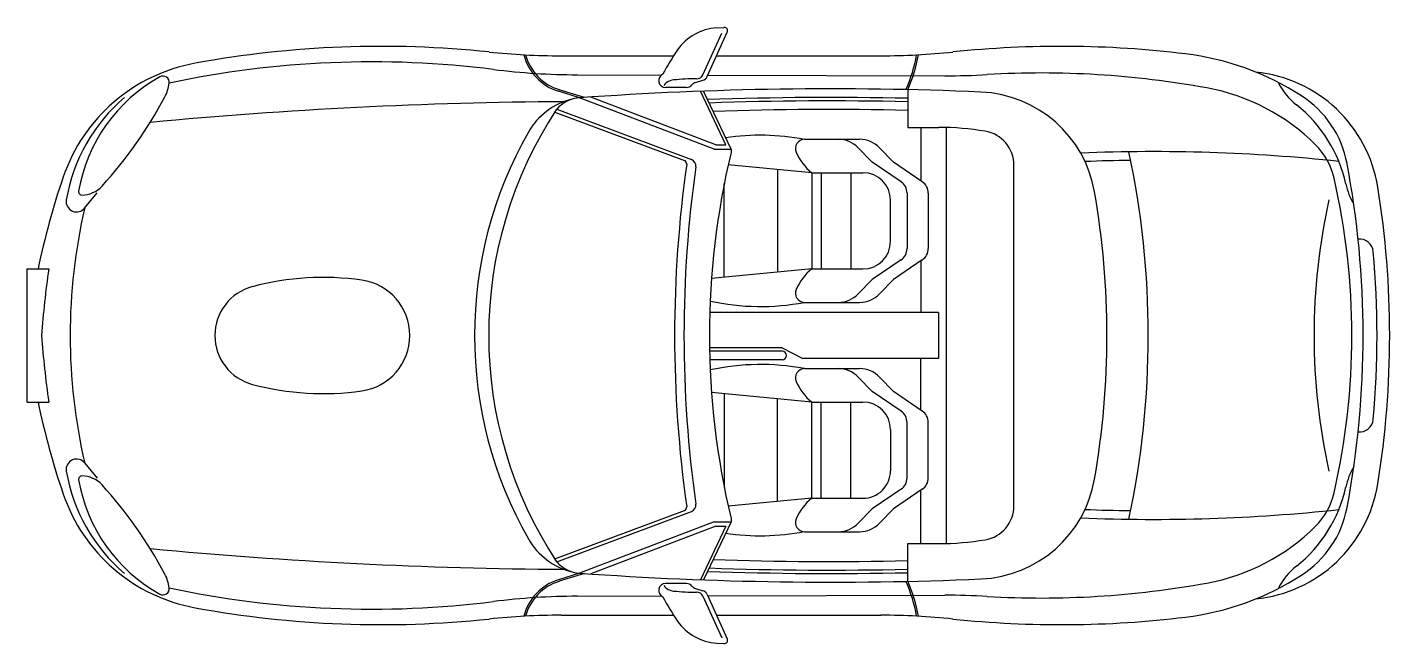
# Model space of a CAD drawing. Header units: millimetres. Extents: x -8236 to -3020, y 14913 to 17268.
import ezdxf

# ---------------------------------------------------------------- set-up
doc = ezdxf.new("R2010")
doc.units = ezdxf.units.MM

msp = doc.modelspace()

# ---------------------------------------------------------------- linework, layer by layer
for p, q in [((-5604.1, 17266.3), (-5576.7, 17268)), ((-5657.2, 17087), (-5585.2, 17246.1)), ((-5640.5, 17080), (-5563.9, 17249.5)), ((-6198.8, 17159.5), (-5769, 17159.5)), ((-5604.6, 17159.5), (-4977.6, 17159.5)), ((-6135.9, 17086.9), (-5815.1, 17086)), ((-5685.8, 17057), (-5656.9, 17065.7)), ((-5638, 17085.5), (-4734, 17083)), ((-6127.7, 16998.7), (-6208.3, 17023.7)), ((-6109.7, 16999.9), (-6206.4, 17030)), ((-5719.4, 17038.3), (-5799.9, 17038.3)), ((-5569.1, 16819.3), (-5666.2, 17023.8)), ((-5549.6, 16802.2), (-5655.1, 17024.2)), ((-4875.2, 17029.9), (-4875.2, 16886.1)), ((-6215.4, 16955.6), (-5701.1, 16763.2)), ((-5614.7, 16802.2), (-6127.7, 16998.7)), ((-5608.2, 16819.3), (-6084.5, 17001.7)), ((-6222.8, 16944.3), (-5727.3, 16759)), ((-4875.2, 16886.1), (-4755.8, 16886.1)), ((-4825.1, 16886.1), (-4825.1, 16681.9)), ((-4727, 15295.9), (-4727, 16885.6)), ((-5614.7, 16802.2), (-5549.6, 16802.2)), ((-5608.2, 16819.3), (-5569.1, 16819.3)), ((-5549.6, 16802.2), (-5549.6, 16789.9)), ((-5268.7, 16840.3), (-5058.9, 16840.3)), ((-5010.7, 16752.6), (-5064.2, 16808.1)), ((-4929.6, 16752.6), (-4983.1, 16808.1)), ((-4900.8, 16678.3), (-5010.7, 16752.6)), ((-4819.8, 16678.3), (-4929.6, 16752.6)), ((-5241.4, 16712.6), (-5560.5, 16742.7)), ((-5372.4, 16725), (-5372.4, 16332.6)), ((-5241.4, 16712.6), (-5241.4, 16345)), ((-5241.4, 16712.6), (-5046.1, 16712.6)), ((-5205.4, 16712.6), (-5205.4, 16345)), ((-5092.5, 16712.6), (-5092.5, 16345)), ((-4469.7, 15440.1), (-4469.7, 16741.5)), ((-5575.5, 16313.5), (-5575.5, 16671.1)), ((-8018.1, 16577.1), (-7969.2, 16636.3)), ((-4940.9, 16450.2), (-4940.9, 16607.4)), ((-4877.7, 16634.8), (-4877.7, 16422.8)), ((-4796.6, 16634.8), (-4796.6, 16422.8)), ((-8236.3, 15836.6), (-8236.3, 16345)), ((-8236.3, 16345), (-8154.3, 16345)), ((-5241.4, 16345), (-5624, 16308.9)), ((-5241.4, 16345), (-5046.1, 16345)), ((-4900.8, 16379.3), (-5010.7, 16305)), ((-4819.8, 16379.3), (-4929.6, 16305)), ((-4825.1, 16375.7), (-4825.1, 16179)), ((-5010.7, 16305), (-5064.2, 16249.5)), ((-4929.6, 16305), (-4983.1, 16249.5)), ((-4757.4, 16179), (-5630.6, 16179)), ((-5268.7, 16217.3), (-5058.9, 16217.3)), ((-4757.4, 16179), (-4757.4, 16002.6)), ((-5354.3, 16043.6), (-5631.6, 16043.6)), ((-5354.3, 16030.5), (-5631.3, 16030.5)), ((-5354.3, 16043.6), (-5275.6, 16002.6)), ((-5354.3, 15997.6), (-5630.5, 15997.6)), ((-4757.4, 16002.6), (-5275.6, 16002.6)), ((-5268.7, 15964.3), (-5058.9, 15964.3)), ((-4825.1, 15805.9), (-4825.1, 16002.6)), ((-5010.7, 15876.6), (-5064.2, 15932.1)), ((-4929.6, 15876.6), (-4983.1, 15932.1)), ((-5241.4, 15836.6), (-5624, 15872.7)), ((-5575.5, 15868.1), (-5575.5, 15510.5)), ((-4900.8, 15802.3), (-5010.7, 15876.6)), ((-4819.8, 15802.3), (-4929.6, 15876.6)), ((-8236.3, 15836.6), (-8154.3, 15836.6)), ((-5372.4, 15456.6), (-5372.4, 15848.9)), ((-5241.4, 15836.6), (-5046.1, 15836.6)), ((-5241.4, 15469), (-5241.4, 15836.6)), ((-5205.4, 15469), (-5205.4, 15836.6)), ((-5092.5, 15469), (-5092.5, 15836.6)), ((-4877.7, 15546.8), (-4877.7, 15758.7)), ((-4796.6, 15546.8), (-4796.6, 15758.7)), ((-4940.9, 15731.4), (-4940.9, 15574.2)), ((-8018.1, 15604.5), (-7969.2, 15545.3)), ((-4900.8, 15503.3), (-5010.7, 15429)), ((-4819.8, 15503.3), (-4929.6, 15429)), ((-4825.1, 15295.5), (-4825.1, 15499.6)), ((-5241.4, 15469), (-5560.5, 15438.9)), ((-5241.4, 15469), (-5046.1, 15469)), ((-6222.8, 15237.3), (-5727.3, 15422.6)), ((-6215.4, 15226), (-5701.1, 15418.4)), ((-5549.6, 15391.7), (-5549.6, 15379.4)), ((-5010.7, 15429), (-5064.2, 15373.5)), ((-4929.6, 15429), (-4983.1, 15373.5)), ((-5614.7, 15379.4), (-6127.7, 15182.9)), ((-5608.2, 15362.3), (-6084.5, 15179.9)), ((-5569.1, 15362.3), (-5666.2, 15157.8)), ((-5549.6, 15379.4), (-5655.1, 15157.3)), ((-5614.7, 15379.4), (-5549.6, 15379.4)), ((-5608.2, 15362.3), (-5569.1, 15362.3)), ((-5268.7, 15341.3), (-5058.9, 15341.3)), ((-4875.2, 15151.7), (-4875.2, 15295.5)), ((-4875.2, 15295.5), (-4755.8, 15295.5)), ((-6127.7, 15182.9), (-6208.3, 15157.8)), ((-6109.7, 15181.6), (-6206.4, 15151.6)), ((-5719.4, 15143.3), (-5799.9, 15143.3)), ((-6135.9, 15094.7), (-5815.1, 15095.6)), ((-5685.8, 15124.6), (-5656.9, 15115.9)), ((-5657.2, 15094.6), (-5585.2, 14935.5)), ((-5640.5, 15101.6), (-5563.9, 14932.1)), ((-5638, 15096.1), (-4734, 15098.5)), ((-6198.8, 15022.1), (-5769, 15022.1)), ((-5604.6, 15022.1), (-4977.6, 15022.1)), ((-5604.1, 14915.3), (-5576.7, 14913.6))]:
    msp.add_line(p, q)
for centre, major_axis, start_param, end_param in [((-5591.9, 17069.4), (-139.5, 139.5), -0.723484, 0.177744), ((-5575.9, 17254.9), (9.3, 9.3), 5.073375, 7.13049), ((-6885.5, 13250.2), (-2789.8, 2789.8), -0.890013, -0.604547), ((-6198.8, 19789.7), (1859.8, 1859.8), 3.822376, 3.926991), ((-6149.7, 17212.1), (139.5, 139.5), 2.605794, 3.625154), ((-6149.7, 17212.1), (-134.8, 134.8), 1.045766, 2.054357), ((-5078.2, 16712.2), (-581.9, 581.9), 0.177744, 0.309936), ((-4977.6, 19789.7), (-1859.8, 1859.8), 2.356194, 2.46081), ((-5360.2, 17250.2), (372, 372), 5.065993, 5.331405), ((-5360.2, 17250.2), (376.7, 376.7), 5.071351, 5.334145), ((-4290.9, 13250.2), (-2789.8, 2789.8), -0.906363, -0.680783), ((-3941.8, 16122.3), (743.9, 743.9), 0.212646, 0.664433), ((-7476.8, 16484.3), (-465, 465), -0.604547, 0.456386), ((-6920.3, 13415.4), (-2631.1, 2631.1), -0.910357, -0.575767), ((-7431, 16537.9), (437.1, 437.1), 1.289886, 2.186932), ((-7718.3, 17058.1), (16.9, 16.9), 5.36516, 7.57335), ((-6128.7, 19717.1), (1859.8, 1859.8), 3.802025, 3.924251), ((-5799.9, 17064.6), (18.6, 18.6), 1.175898, 3.926991), ((-5764.1, 17014.8), (-37.2, 37.2), -0.691765, 0.144758), ((-5677.3, 16089.9), (694.1, 694.1), 0.789215, 0.879032), ((-5681.1, 17097.8), (18.6, 18.6), 3.930813, 5.073375), ((-5664.5, 17090.9), (-18.6, 18.6), 2.64934, 3.502579), ((-4726.8, 19713.2), (-1859.8, 1859.8), 2.353454, 2.415204), ((-4364.3, 13576.3), (2487.2, 2487.2), 0.605031, 0.844403), ((-3599.8, 16573.8), (372, 372), 5.657617, 6.966546), ((-7851, 17075.8), (-111.6, 111.6), 3.440725, 3.794363), ((-5169, 3672.8), (9447.2, 9447.2), 0.742468, 0.857218), ((-5719.4, 17064.6), (18.6, 18.6), 3.926991, 4.824596), ((-5678.2, 17031.8), (-18.6, 18.6), -0.492253, 0.112207), ((-4615.4, 16560.9), (325.5, 325.5), 5.669171, 7.025654), ((-3874.8, 16260.4), (558, 558), 0.00225, 0.605031), ((-3227.7, 17178.4), (-186, 186), 1.273933, 1.684731), ((-3585.5, 16674.9), (279, 279), 5.683303, 6.495831), ((-7439.1, 16499.1), (465, 465), 1.489761, 2.188625), ((-9167.9, 17771.9), (-1164.8, 1164.8), 3.187512, 3.440725), ((-6076.4, -1031.6), (-12739.2, 12739.2), -0.779241, -0.691405), ((-4904.8, 16090.8), (-1110.3, 1110.3), 0.202144, 1.368652), ((-6094.8, 16737.7), (-186, 186), -0.546602, 0.267716), ((-6119.2, 16870.5), (-90.8, 90.8), -0.71936, 0.061052), ((-5169, 3672.8), (-9423.9, 9423.9), -0.807442, -0.750071), ((-5169, 3672.8), (9414.6, 9414.6), 0.763334, 0.820298), ((-5169, 3672.8), (9391.4, 9391.4), 0.763278, 0.819226), ((-3722.1, 16556.2), (-375.9, 375.9), 4.141972, 4.826319), ((-4958.8, 16090.8), (-1110.3, 1110.3), 0.267716, 1.30308), ((-5437.6, 15959.5), (633.9, 633.9), 0.597622, 0.934163), ((-4755.8, 15834), (743.9, 743.9), 0.616691, 0.785398), ((-4601.2, 16741.5), (-93, 93), 3.926991, 5.32908), ((-5268.7, 16805), (-25, 25), -0.785398, 1.186702), ((-5139.9, 16735.1), (74.4, 74.4), 6.264669, 7.068583), ((-5058.9, 16735.1), (74.4, 74.4), 6.264669, 7.068583), ((-3936.9, 10085.9), (-4742.9, 4742.9), -0.891085, -0.743961), ((-3503.7, 16633.2), (-186, 186), 4.151142, 4.714639), ((-1109.1, 16090.8), (3292.3, 3292.3), 2.215259, 2.49713), ((-5732, 16746.7), (-9.3, 9.3), 3.786055, 5.13982), ((-5710.3, 16738.6), (18.6, 18.6), 5.357916, 6.710616), ((-2622.1, 16090.8), (2128.3, 2128.3), 2.121797, 2.590592), ((-5116.7, 16869.4), (-141.7, 141.7), 1.186702, 1.68447), ((-3936.9, 10085.9), (4719.6, 4719.6), 0.798431, 0.824551), ((-7331.6, 16090.8), (2386.3, 2386.3), 5.288278, 5.707296), ((-6697.6, 16090.8), (-2518, 2518), 3.74148, 4.113916), ((-5330.1, 15751.4), (2069, 2069), 2.027182, 2.151921), ((-1109.1, 16090.8), (3267, 3267), 2.216341, 2.496048), ((-5046.1, 16607.4), (74.4, 74.4), 5.497787, 7.068583), ((-8028.1, 16639.9), (8.8, 8.8), 2.187404, 3.931703), ((-8028.5, 16732.7), (-74.4, 74.4), 2.360907, 3.187512), ((-4930.3, 16634.8), (37.2, 37.2), 5.497787, 6.474226), ((-4849.3, 16634.8), (-37.2, 37.2), 3.926991, 4.903429), ((-5882.9, 16090.8), (1911.5, 1911.5), 5.273635, 5.72194), ((-2945.7, 16725.8), (-186, 186), 1.000388, 1.319975), ((-6596.1, 16090.8), (2518, 2518), 5.33795, 5.657624), ((-8048.5, 16602.2), (27.9, 27.9), 2.188625, 4.844266), ((-7331.6, 16090.8), (2274.7, 2274.7), 5.326396, 5.669178), ((-926.3, 16090.8), (-1695.3, 1695.3), 0.567651, 1.003145), ((-5909.8, 16090.8), (1529.5, 1529.5), 2.128918, 2.583471), ((-5046.1, 16450.2), (74.4, 74.4), 3.926991, 5.497787), ((-3150.3, 16406.7), (37.2, 37.2), 5.587946, 7.171233), ((-4930.3, 16422.8), (-37.2, 37.2), 2.950549, 3.926991), ((-4849.3, 16422.8), (-37.2, 37.2), 2.950549, 3.926991), ((-6644.5, 16090.8), (2518, 2518), 5.407623, 5.587933), ((-4748.6, 15848.8), (2433.7, 2433.7), 2.211542, 2.285823), ((-5116.7, 16188.2), (141.7, 141.7), 1.457123, 1.954891), ((-7327.2, 16090.8), (-136.6, 136.6), -0.525641, 2.09642), ((-7106.6, 15260.6), (743.9, 743.9), 0.645175, 1.045173), ((-6989.4, 16090.8), (151.1, 151.1), 4.067193, 6.928329), ((-5268.7, 16252.6), (-25, 25), 0.384095, 2.356194), ((-5139.9, 16322.5), (-74.4, 74.4), 2.356194, 3.160111), ((-5058.9, 16322.5), (-74.4, 74.4), 2.356194, 3.160111), ((-5437.6, 17098.1), (633.9, 633.9), 3.711774, 4.114771), ((-4748.6, 16332.8), (2433.7, 2433.7), 2.426566, 2.500847), ((-5354.3, 16014), (11.6, 11.6), 3.926991, 7.068583), ((-5437.6, 15083.5), (633.9, 633.9), 0.597622, 1.000615), ((-5268.7, 15929), (25, 25), 0.785398, 2.757498), ((-5139.9, 15859.1), (74.4, 74.4), 6.264669, 7.068583), ((-5058.9, 15859.1), (74.4, 74.4), 6.264669, 7.068583), ((-5116.7, 15993.4), (-141.7, 141.7), 1.186702, 1.68447), ((-7106.6, 16920.9), (743.9, 743.9), 3.667216, 4.067211), ((-5330.1, 16430.2), (-2069, 2069), 0.989671, 1.11441), ((-5046.1, 15731.4), (-74.4, 74.4), 3.926991, 5.497787), ((-4930.3, 15758.7), (37.2, 37.2), 5.497787, 6.474226), ((-4849.3, 15758.7), (37.2, 37.2), 5.497787, 6.474226), ((-3150.3, 15774.9), (37.2, 37.2), 3.824348, 5.407623), ((-8048.5, 15579.4), (27.9, 27.9), 6.151308, 8.806949), ((-7439.1, 15682.5), (-465, 465), 0.952967, 1.651832), ((-8028.1, 15541.7), (-8.8, 8.8), -0.790118, 0.954189), ((-8028.5, 15448.9), (74.4, 74.4), 6.237269, 7.063864), ((-5046.1, 15574.2), (-74.4, 74.4), 2.356194, 3.926991), ((-4930.3, 15546.8), (-37.2, 37.2), 2.950549, 3.926991), ((-4849.3, 15546.8), (-37.2, 37.2), 2.950549, 3.926991), ((-2945.7, 15455.8), (-186, 186), 0.250821, 0.570409), ((-7431, 15643.7), (-437.1, 437.1), 0.95466, 1.851707), ((-9167.9, 14409.7), (1164.8, 1164.8), 5.984053, 6.237269), ((-4615.4, 15620.7), (325.5, 325.5), 3.969926, 5.326396), ((-3599.8, 15607.8), (372, 372), 4.029023, 5.33795), ((-3722.1, 15625.4), (-375.9, 375.9), 3.027658, 3.712001), ((-7476.8, 15697.3), (465, 465), 2.685207, 3.74614), ((-5710.3, 15443), (18.6, 18.6), 4.284958, 5.63764), ((-5116.7, 15312.1), (-141.7, 141.7), -0.113673, 0.384095), ((-3503.7, 15548.4), (186, 186), 4.710138, 5.273635), ((-5732, 15434.9), (9.3, 9.3), 4.284958, 5.638722), ((-5268.7, 15376.6), (25, 25), 1.954891, 3.926991), ((-4601.2, 15440.1), (-93, 93), 2.524898, 3.926991), ((-3936.9, 22095.7), (-4742.9, 4742.9), 2.31476, 2.461874), ((-3936.9, 22095.7), (4719.6, 4719.6), 3.887843, 3.913953), ((-3585.5, 15506.7), (279, 279), 4.499738, 5.312276), ((-5437.6, 16222.1), (-633.9, 633.9), 2.207423, 2.543974), ((-5139.9, 15446.5), (-74.4, 74.4), 2.356194, 3.160111), ((-5058.9, 15446.5), (-74.4, 74.4), 2.356194, 3.160111), ((-3874.8, 15921.2), (558, 558), 4.107353, 4.710138), ((-6094.8, 15443.9), (186, 186), 2.873877, 3.688195), ((-4755.8, 16347.6), (743.9, 743.9), 3.926991, 4.095694), ((-6076.4, 33213.2), (-12739.2, 12739.2), 2.262209, 2.350033), ((-5169, 28508.8), (-9391.4, 9391.4), 2.32237, 2.378308), ((-6119.2, 15311.1), (-90.8, 90.8), 1.509745, 2.290151), ((-5169, 28508.8), (9447.2, 9447.2), 3.855171, 3.969926), ((-5169, 28508.8), (9423.9, 9423.9), 3.891665, 3.949034), ((-5169, 28508.8), (-9414.6, 9414.6), 2.321288, 2.378255), ((-3227.7, 15003.2), (186, 186), 1.456861, 1.867659), ((-7851, 15105.8), (111.6, 111.6), 5.630408, 5.984053), ((-6149.7, 14969.5), (-139.5, 139.5), -0.483561, 0.535799), ((-6149.7, 14969.5), (134.8, 134.8), 1.087235, 2.095826), ((-5799.9, 15117), (-18.6, 18.6), -0.785398, 1.965695), ((-5764.1, 15166.8), (-37.2, 37.2), 1.426039, 2.262558), ((-5719.4, 15117), (-18.6, 18.6), 4.600182, 5.497787), ((-5678.2, 15149.8), (18.6, 18.6), 3.029385, 3.633845), ((-5360.2, 14931.4), (372, 372), 5.664178, 5.92959), ((-5360.2, 14931.4), (-376.7, 376.7), 4.090629, 4.353434), ((-4364.3, 18605.3), (-2487.2, 2487.2), 2.297185, 2.536557), ((-3941.8, 16059.3), (-743.9, 743.9), 2.477163, 2.928942), ((-7718.3, 15123.5), (-16.9, 16.9), 1.851428, 4.059618), ((-6920.3, 18766.2), (-2631.1, 2631.1), 2.146563, 2.48116), ((-6128.7, 12464.5), (-1859.8, 1859.8), -0.782658, -0.66044), ((-5078.2, 15469.4), (581.9, 581.9), 2.831657, 2.963848), ((-5677.3, 16091.7), (-694.1, 694.1), 2.262558, 2.352372), ((-5681.1, 15083.8), (18.6, 18.6), 5.922206, 7.064766), ((-5664.5, 15090.7), (-18.6, 18.6), 4.35141, 5.204642), ((-4726.8, 12468.3), (1859.8, 1859.8), 0.726394, 0.788138), ((-6885.5, 18931.4), (-2789.8, 2789.8), 2.175343, 2.46081), ((-6198.8, 12391.8), (1859.8, 1859.8), 0.785398, 0.890013), ((-5591.9, 15112.2), (139.5, 139.5), 2.963848, 3.865084), ((-4977.6, 12391.8), (-1859.8, 1859.8), -0.890013, -0.785398), ((-4290.9, 18931.4), (2789.8, 2789.8), 3.822376, 4.04796), ((-5575.9, 14926.7), (-9.3, 9.3), 2.294288, 4.351403)]:
    msp.add_ellipse(centre, major_axis=major_axis, ratio=1, start_param=start_param, end_param=end_param)

doc.saveas('drawing.dxf')
